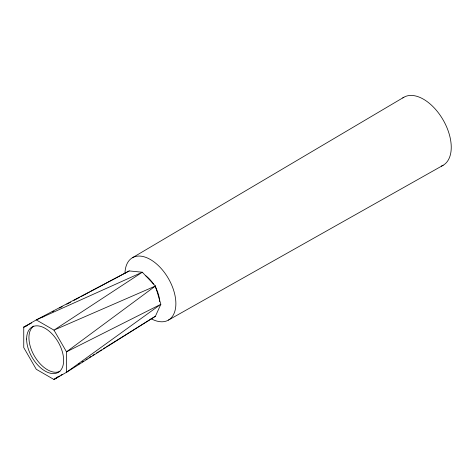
<?xml version="1.0" encoding="UTF-8"?>
<svg xmlns="http://www.w3.org/2000/svg" width="475" height="475" viewBox="0 0 475 475"><rect width="100%" height="100%" fill="white"/><g stroke="black" fill="none" stroke-linecap="round" stroke-linejoin="round"><path stroke-width="0.71" d="M155.408 316.273L160.835 304.285L155.408 286.039L142.322 272.223L129.23 270.928L36.272 319.912L23.75 327.144L23.75 347.593L36.272 369.289L53.984 379.513L66.506 372.281L155.408 316.273L106.578 346.72M57.564 376.895L53.984 379.513L59.618 375.998M60.871 375.22L62.124 374.437M78.405 364.289L79.652 363.506M82.157 361.944L83.41 361.166M85.916 359.605L87.168 358.821M89.045 357.651L90.927 356.482M92.803 355.312L94.679 354.136M96.562 352.967L98.438 351.797M99.691 351.013L101.567 349.843M103.443 348.674L105.325 347.504M132.418 257.747L403.845 97.262M168.417 320.097L443.116 165.282M31.564 322.982L23.75 327.144L27.128 325.648M42.631 317.08L43.932 316.386M52.398 311.873L53.699 311.178M59.559 308.055L62.166 306.672M66.726 304.238L70.632 302.159M73.886 300.426L79.747 297.303M81.047 296.608L89.514 292.095M90.814 291.401L129.23 270.928M59.957 371.355A26.178 15.117 60 0 1 34.354 355.935A26.178 15.117 60 0 1 33.796 326.052M124.972 273.469A35.999 20.781 60 0 1 150.64 259.659A35.999 20.781 60 0 1 175.875 303.365A35.999 20.781 60 0 1 151.08 318.689M145.896 275.832A22.907 13.229 60 0 1 153.526 284.062M155.574 287.476A22.907 13.229 60 0 1 159.665 301.583M402.741 97.975A39.271 22.675 60 0 1 443.401 120.43A39.271 22.675 60 0 1 441.334 166.137M155.408 286.039L66.506 351.832L66.506 372.281L160.835 304.285L66.506 351.832L53.984 330.137L36.272 319.912L142.322 272.223L53.984 330.137L155.408 286.039M26.618 339.025A26.178 15.117 60 0 0 54.387 373.57A26.178 15.117 60 0 0 54.387 336.543A26.178 15.117 60 0 0 26.618 339.025"/></g></svg>
